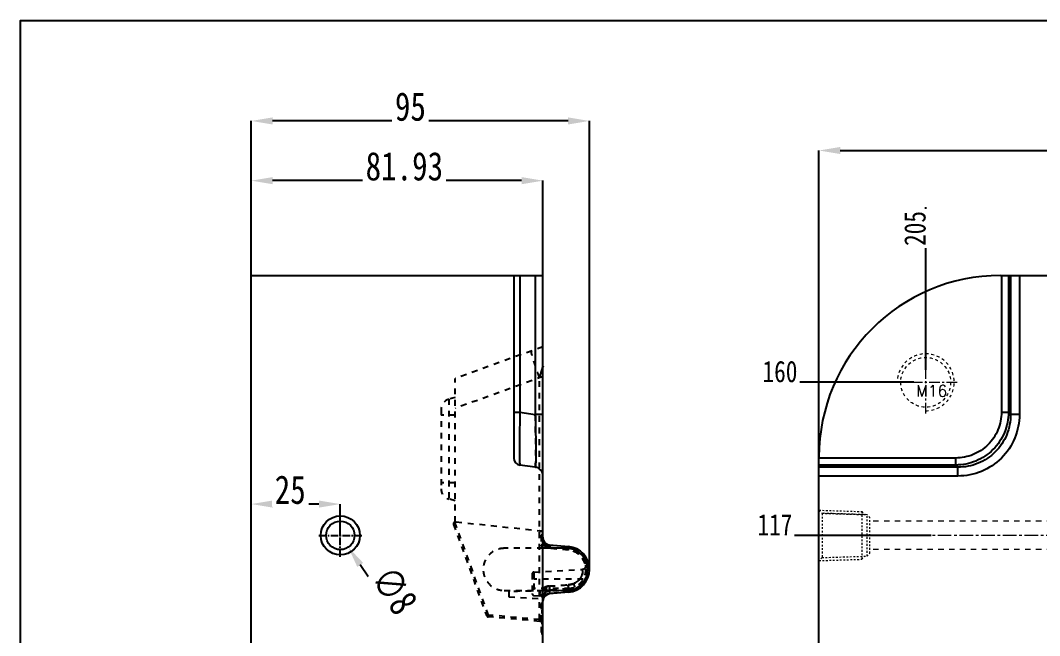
# Model space of a CAD drawing. Header units: millimetres. Extents: x 4797 to 6967, y -10922 to -3169.
# Drawn here: x 5246.5 to 5532.9, y -6364.7 to -6191.9 of the extents above; entities that cross this region are included whole.
import ezdxf

# ---------------------------------------------------------------- set-up
doc = ezdxf.new("R2010")
doc.units = ezdxf.units.MM
doc.header["$LTSCALE"] = 16.335
doc.header["$PDMODE"] = 3
doc.header["$PDSIZE"] = 0.3125
doc.linetypes.add('CENTER', pattern=[0.6, 0.375, -0.075, 0.075, -0.075])
doc.linetypes.add('HIDDEN', pattern=[0.2, 0.1, -0.1])
doc.layers.get('0').update_dxf_attribs({"linetype": 'CONTINUOUS'})
doc.layers.get('Defpoints').update_dxf_attribs({"linetype": 'CONTINUOUS'})
doc.layers.add('cool', color=153, linetype='HIDDEN', lineweight=9)
doc.layers.add('screw', color=33, linetype='CONTINUOUS', lineweight=13)
doc.layers.add('DEFAULT_2', color=8, linetype='HIDDEN')
doc.styles.get("Standard").update_dxf_attribs({"font": 'txt', "width": 0.8})
doc.styles.add('TXT', font='txt.shx', dxfattribs={"bigfont": 'gbcbig.shx'})
doc.dimstyles.new('ISO-25', dxfattribs={"dimtxt": 8, "dimasz": 6, "dimexe": 0, "dimexo": 0, "dimgap": 0, "dimtad": 1, "dimdsep": 46, "dimtxsty": 'Standard', "dimcen": 0, "dimclrd": 4, "dimclre": 4, "dimclrt": 6, "dimazin": 0, "dimtfac": 1, "dimtofl": 0, "dimtmove": 0, "dimatfit": 3, "dimfxl": 0, "dimarcsym": 0})

# ---------------------------------------------------------------- blocks, each defined once
blk = doc.blocks.new('*D62')
at = {"color": 4, "lineweight": -2, "transparency": 16777216}
blk.add_line((5351.31, -6358.69), (5341.99, -6344.88), dxfattribs=at)
at = {"layer": 'Defpoints', "color": 0, "transparency": 16777216}
for p in [(5334.15, -6333.27), (5338.63, -6339.9)]:
    blk.add_point(p, dxfattribs=at)
at = {"color": 6, "transparency": 16777216, "insert": (5351.64, -6352.03), "char_height": 8, "attachment_point": 5, "rotation": 304.0139, "bg_fill": 3, "box_fill_scale": 1.1, "bg_fill_color": 256, "bg_fill_true_color": 13158600, "bg_fill_transparency": 0}
blk.add_mtext('∅8', dxfattribs=at)
at = {"color": 4, "transparency": 16777216}
blk.add_solid([(5342.82, -6344.32), (5341.16, -6345.44), (5338.63, -6339.9)], dxfattribs=at)
blk = doc.blocks.new('*D63')
at = {"color": 4, "lineweight": -2, "transparency": 16777216}
for p, q in [((5311.39, -6263.59), (5311.39, -6220.18)), ((5400.39, -6220.18), (5317.39, -6220.18)), ((5406.39, -6346.14), (5406.39, -6220.18))]:
    blk.add_line(p, q, dxfattribs=at)
at = {"color": 4, "transparency": 16777216}
for points in [[(5317.39, -6219.18), (5317.39, -6221.18), (5311.39, -6220.18)], [(5400.39, -6219.18), (5400.39, -6221.18), (5406.39, -6220.18)]]:
    blk.add_solid(points, dxfattribs=at)
at = {"layer": 'Defpoints', "color": 0, "transparency": 16777216}
for p in [(5311.39, -6220.18), (5311.39, -6263.59), (5406.39, -6346.14)]:
    blk.add_point(p, dxfattribs=at)
at = {"color": 6, "transparency": 16777216, "insert": (5356.09, -6216.18), "char_height": 8, "attachment_point": 5, "bg_fill": 3, "box_fill_scale": 1.1, "bg_fill_color": 256, "bg_fill_true_color": 13158600, "bg_fill_transparency": 0}
blk.add_mtext('95', dxfattribs=at)
blk = doc.blocks.new('*D64')
at = {"color": 4, "lineweight": -2, "transparency": 16777216}
for p, q in [((5311.39, -6248.89), (5311.39, -6236.95)), ((5387.33, -6236.95), (5317.39, -6236.95)), ((5393.33, -6263.59), (5393.33, -6236.95))]:
    blk.add_line(p, q, dxfattribs=at)
at = {"color": 4, "transparency": 16777216}
for points in [[(5317.39, -6235.95), (5317.39, -6237.95), (5311.39, -6236.95)], [(5387.33, -6235.95), (5387.33, -6237.95), (5393.33, -6236.95)]]:
    blk.add_solid(points, dxfattribs=at)
at = {"layer": 'Defpoints', "color": 0, "transparency": 16777216}
for p in [(5311.39, -6236.95), (5311.39, -6248.89), (5393.33, -6263.59)]:
    blk.add_point(p, dxfattribs=at)
at = {"color": 6, "transparency": 16777216, "insert": (5354.39, -6232.95), "char_height": 8, "attachment_point": 5, "bg_fill": 3, "box_fill_scale": 1.1, "bg_fill_color": 256, "bg_fill_true_color": 13158600, "bg_fill_transparency": 0}
blk.add_mtext('81.93', dxfattribs=at)
blk = doc.blocks.new('*D66')
at = {"color": 4, "lineweight": -2, "transparency": 16777216}
for p, q in [((5311.39, -6335.88), (5311.39, -6327.79)), ((5330.39, -6327.79), (5317.39, -6327.79)), ((5336.39, -6336.59), (5336.39, -6327.79))]:
    blk.add_line(p, q, dxfattribs=at)
at = {"color": 4, "transparency": 16777216}
for points in [[(5317.39, -6326.79), (5317.39, -6328.79), (5311.39, -6327.79)], [(5330.39, -6326.79), (5330.39, -6328.79), (5336.39, -6327.79)]]:
    blk.add_solid(points, dxfattribs=at)
at = {"layer": 'Defpoints', "color": 0, "transparency": 16777216}
for p in [(5311.39, -6327.79), (5311.39, -6335.88), (5336.39, -6336.59)]:
    blk.add_point(p, dxfattribs=at)
at = {"color": 6, "transparency": 16777216, "insert": (5322.32, -6323.79), "char_height": 8, "attachment_point": 5, "bg_fill": 3, "box_fill_scale": 1.1, "bg_fill_color": 256, "bg_fill_true_color": 13158600, "bg_fill_transparency": 0}
blk.add_mtext('25', dxfattribs=at)
blk = doc.blocks.new('*D73')
at = {"color": 4, "lineweight": -2, "transparency": 16777216}
for p, q in [((5470.87, -6331.09), (5470.87, -6228.48)), ((5476.87, -6228.48), (5934.87, -6228.48)), ((5940.87, -6326.37), (5940.87, -6228.48))]:
    blk.add_line(p, q, dxfattribs=at)
at = {"color": 4, "transparency": 16777216}
for points in [[(5476.87, -6227.48), (5476.87, -6229.48), (5470.87, -6228.48)], [(5934.87, -6227.48), (5934.87, -6229.48), (5940.87, -6228.48)]]:
    blk.add_solid(points, dxfattribs=at)
at = {"layer": 'Defpoints', "color": 0, "transparency": 16777216}
for p in [(5940.87, -6228.48), (5940.87, -6326.37), (5470.87, -6331.09)]:
    blk.add_point(p, dxfattribs=at)
at = {"color": 6, "transparency": 16777216, "insert": (5709.68, -6224.48), "char_height": 8, "attachment_point": 5, "bg_fill": 3, "box_fill_scale": 1.1, "bg_fill_color": 256, "bg_fill_true_color": 13158600, "bg_fill_transparency": 0}
blk.add_mtext('470', dxfattribs=at)
blk = doc.blocks.new('cool_jt_f12')
at = {"layer": 'cool', "ltscale": 0.3}
for p, q in [((0, 7.0785), (0.856, 6.2225)), ((0, 7.0785), (12, 6.7035)), ((0.856, 6.2225), (0.856, -6.2225)), ((13.5, 5.827375), (0.856, 6.2225)), ((0.856, 6.2225), (13.5, 5.827375)), ((12, 6.7035), (12.856, 5.8475)), ((12, 6.7035), (12, -6.7035)), ((14.327375, 5), (13.5, 5.827375)), ((13.5, -5.827375), (13.5, 5.827375)), ((14.327375, -5), (14.327375, 5)), ((13.5, -5.827375), (14.327375, -5)), ((0.856, -6.2225), (0, -7.0785)), ((0, -7.0785), (12, -6.7035)), ((0.856, -6.2225), (13.5, -5.827375)), ((12, -6.7035), (12.856, -5.8475))]:
    blk.add_line(p, q, dxfattribs=at)
blk = doc.blocks.new('147')
at = {"layer": 'cool', "ltscale": 0.932966}
for p, q in [((229.57, -3849.57), (-211.77, -3849.57)), ((229.57, -3857.57), (-211.77, -3857.57))]:
    blk.add_line(p, q, dxfattribs=at)
at = {"layer": 'cool', "color": 1, "linetype": 'CENTER', "ltscale": 0.621977}
blk.add_line((243.9, -3853.57), (-226.1, -3853.57), dxfattribs=at)
at = {"layer": 'cool', "ltscale": 0.932966}
blk.add_blockref('cool_jt_f12', (-226.1, -3853.57), dxfattribs=at)
blk = doc.blocks.new('screw_m16_g')
at = {"layer": 'screw', "color": 1, "linetype": 'CENTER', "ltscale": 0.497582}
for p, q in [((0, -8.8), (0, 8.8)), ((-8.8, 0), (8.8, 0))]:
    blk.add_line(p, q, dxfattribs=at)
at = {"layer": 'screw', "color": 33, "linetype": 'HIDDEN', "ltscale": 0.497582}
blk.add_circle((0, 0), 7, dxfattribs=at)
at = {"layer": 'screw', "color": 92, "linetype": 'HIDDEN', "ltscale": 0.497582}
blk.add_arc((0, 0), 8, 270, 180, dxfattribs=at)
at = {"layer": 'screw', "color": 6, "style": 'TXT'}
blk.add_text('M16', height=3.2, dxfattribs=at).set_placement((-2.72, -4))
blk = doc.blocks.new('*D56')
at = {"color": 4, "lineweight": -2, "transparency": 16777216}
blk.add_line((5502.41, -6336.59), (5453.69, -6336.59), dxfattribs=at)
at = {"layer": 'Defpoints', "color": 0, "transparency": 16777216}
for p in [(5502.41, -6336.59), (5705.87, -6453.59)]:
    blk.add_point(p, dxfattribs=at)
at = {"color": 6, "transparency": 16777216, "insert": (5458.49, -6333.59), "char_height": 6, "attachment_point": 5, "bg_fill": 3, "box_fill_scale": 1.1, "bg_fill_color": 256, "bg_fill_true_color": 13158600, "bg_fill_transparency": 0}
blk.add_mtext('117', dxfattribs=at)
at = {"layer": 'Defpoints', "color": 0, "transparency": 16777216}
blk.add_point((5463.29, -6336.59), dxfattribs=at)
blk = doc.blocks.new('*D59')
at = {"color": 4, "lineweight": -2, "transparency": 16777216}
blk.add_line((5500.87, -6290.13), (5500.87, -6244.38), dxfattribs=at)
at = {"layer": 'Defpoints', "color": 0, "transparency": 16777216}
for p in [(5500.87, -6290.13), (5705.87, -6453.59)]:
    blk.add_point(p, dxfattribs=at)
at = {"color": 6, "transparency": 16777216, "insert": (5497.87, -6250.38), "char_height": 6, "attachment_point": 5, "rotation": 90, "bg_fill": 3, "box_fill_scale": 1.1, "bg_fill_color": 256, "bg_fill_true_color": 13158600, "bg_fill_transparency": 0}
blk.add_mtext('205', dxfattribs=at)
at = {"layer": 'Defpoints', "color": 0, "transparency": 16777216}
blk.add_point((5500.87, -6256.38), dxfattribs=at)
blk = doc.blocks.new('*D60')
at = {"color": 4, "lineweight": -2, "transparency": 16777216}
blk.add_line((5497.55, -6293.59), (5454.72, -6293.59), dxfattribs=at)
at = {"layer": 'Defpoints', "color": 0, "transparency": 16777216}
for p in [(5497.55, -6293.59), (5705.87, -6453.59)]:
    blk.add_point(p, dxfattribs=at)
at = {"color": 6, "transparency": 16777216, "insert": (5459.92, -6290.59), "char_height": 6, "attachment_point": 5, "bg_fill": 3, "box_fill_scale": 1.1, "bg_fill_color": 256, "bg_fill_true_color": 13158600, "bg_fill_transparency": 0}
blk.add_mtext('160', dxfattribs=at)
at = {"layer": 'Defpoints', "color": 0, "transparency": 16777216}
blk.add_point((5465.12, -6293.59), dxfattribs=at)

msp = doc.modelspace()

# ---------------------------------------------------------------- linework, layer by layer
at = {"color": 7, "linetype": 'Continuous'}
for p, q in [((5311.392, -6643.588), (5311.392, -6263.588)), ((5311.392, -6263.588), (5393.327, -6263.588)), ((5385.127, -6263.588), (5385.127, -6314.852)), ((5386.849, -6263.588), (5386.849, -6301.978)), ((5391.175, -6263.588), (5391.175, -6302.586)), ((5393.327, -6544.42), (5393.327, -6263.588)), ((5521.871, -6263.588), (5889.871, -6263.588)), ((5522.135, -6263.588), (5522.135, -6301.978)), ((5524.115, -6263.588), (5524.115, -6301.978)), ((5524.723, -6263.588), (5524.723, -6302.586)), ((5527.199, -6263.588), (5527.199, -6302.586)), ((5385.127, -6301.978), (5386.849, -6301.978)), ((5386.849, -6301.978), (5391.175, -6302.586)), ((5393.327, -6302.586), (5391.175, -6302.586)), ((5522.135, -6301.978), (5524.115, -6301.978)), ((5524.115, -6301.978), (5524.723, -6302.586)), ((5527.199, -6302.586), (5524.723, -6302.586)), ((5391.175, -6317.44), (5386.849, -6316.832)), ((5470.871, -6592.588), (5470.871, -6314.588)), ((5509.261, -6314.852), (5470.871, -6314.852)), ((5509.261, -6316.832), (5470.871, -6316.832)), ((5509.261, -6314.852), (5509.261, -6316.832)), ((5509.261, -6316.832), (5509.869, -6317.44)), ((5509.869, -6317.44), (5470.871, -6317.44)), ((5509.869, -6319.916), (5509.869, -6317.44)), ((5509.869, -6319.916), (5470.871, -6319.916)), ((5395.162, -6339.264), (5400.521, -6339.733)), ((5400.521, -6339.733), (5400.477, -6340.234)), ((5399.96, -6340.211), (5393.327, -6340.211)), ((5396.142, -6352.104), (5393.327, -6352.097)), ((5400.521, -6352.548), (5395.162, -6353.017)), ((5396.385, -6352.133), (5396.142, -6352.104)), ((5400.064, -6352.069), (5396.385, -6352.133)), ((5402.453, -6352.07), (5400.012, -6352.07))]:
    msp.add_line(p, q, dxfattribs=at)
for radius in [5.5, 4]:
    msp.add_circle((5336.392, -6336.588), radius, dxfattribs=at)
for centre, radius, start, end in [((5521.871, -6314.588), 51, 90, 180), ((5387.127, -6314.852), 2, 179.99989, 261.99989), ((5390.827, -6319.916), 2.5, 359.99989, 81.99989), ((5395.337, -6337.262), 2.01, 201.00561, 264.99989), ((5395.361, -6337.064), 2.803, 252.63702, 263.96124), ((5395.332, -6337.345), 2.521, 263.93876, 268.65055), ((5399.96, -6346.141), 6.432, 274.99989, 84.99989), ((5399.96, -6346.141), 5.929, 270.99989, 89.99989), ((5413.325, -7328.72), 976.768, 91.008001, 91.173134), ((5395.337, -6355.019), 2.01, 94.99989, 161.59977)]:
    msp.add_arc(centre, radius, start, end, dxfattribs=at)
for points, knots in [([(5386.849, -6301.978), (5386.832, -6302.944), (5386.801, -6304.839), (5386.766, -6307.591), (5386.744, -6310.128), (5386.736, -6312.061), (5386.739, -6313.427), (5386.744, -6314.291), (5386.752, -6315.037), (5386.764, -6315.657), (5386.78, -6316.144), (5386.795, -6316.468), (5386.811, -6316.656), (5386.821, -6316.749), (5386.832, -6316.798), (5386.841, -6316.831), (5386.849, -6316.832)], [0, 0, 0, 0, 0.1949893, 0.3826181, 0.5555056, 0.7070263, 0.772861, 0.8312138, 0.8815287, 0.9233549, 0.9563151, 0.9801401, 0.9885644, 0.9946558, 0.9984281, 1, 1, 1, 1]), ([(5391.175, -6302.586), (5391.197, -6303.554), (5391.236, -6305.455), (5391.28, -6308.215), (5391.307, -6310.76), (5391.316, -6312.699), (5391.313, -6314.068), (5391.307, -6314.932), (5391.296, -6315.676), (5391.281, -6316.292), (5391.263, -6316.775), (5391.242, -6317.094), (5391.224, -6317.276), (5391.208, -6317.365), (5391.199, -6317.412), (5391.183, -6317.441), (5391.175, -6317.44)], [0, 0, 0, 0, 0.1953795, 0.3835262, 0.557015, 0.7089364, 0.7748569, 0.8331829, 0.8833751, 0.9249422, 0.9575487, 0.9809262, 0.9891067, 0.9949557, 0.9985091, 1, 1, 1, 1]), ([(5524.115, -6301.978), (5524.11, -6303.911), (5523.34, -6307.816), (5520.038, -6312.758), (5515.096, -6316.058), (5511.193, -6316.827), (5509.261, -6316.832)], [0, 0, 0, 0, 0.2500905, 0.5001319, 0.7500493, 1, 1, 1, 1]), ([(5522.135, -6301.978), (5522.135, -6303.655), (5521.476, -6307.045), (5518.617, -6311.336), (5514.325, -6314.194), (5510.937, -6314.852), (5509.261, -6314.852)], [0, 0, 0, 0, 0.2501069, 0.5001326, 0.7500335, 1, 1, 1, 1]), ([(5527.199, -6302.586), (5527.199, -6304.842), (5526.313, -6309.404), (5522.465, -6315.182), (5516.688, -6319.03), (5512.126, -6319.916), (5509.869, -6319.916)], [0, 0, 0, 0, 0.2500269, 0.5000014, 0.7499759, 1, 1, 1, 1]), ([(5524.723, -6302.586), (5524.73, -6304.522), (5523.983, -6308.439), (5520.689, -6313.404), (5515.724, -6316.7), (5511.806, -6317.446), (5509.869, -6317.44)], [0, 0, 0, 0, 0.2499859, 0.4999336, 0.749906, 1, 1, 1, 1]), ([(5393.327, -6338.444), (5393.327, -6338.531), (5393.387, -6338.918), (5393.65, -6339.256), (5393.893, -6339.433)], [0, 0, 0, 0, 0.2220311, 1, 1, 1, 1]), ([(5393.893, -6339.433), (5393.939, -6339.467), (5394.136, -6339.595), (5394.355, -6339.687), (5394.525, -6339.74)], [0, 0, 0, 0, 0.2406849, 1, 1, 1, 1]), ([(5395.162, -6339.264), (5395.167, -6339.265), (5395.174, -6339.283), (5395.19, -6339.331), (5395.212, -6339.449), (5395.242, -6339.633), (5395.262, -6339.781), (5395.273, -6339.865)], [0, 0, 0, 0, 0.0231191, 0.076291, 0.2733989, 0.5845291, 1, 1, 1, 1]), ([(5400.135, -6339.699), (5400.128, -6339.699), (5400.109, -6339.722), (5400.08, -6339.795), (5400.06, -6339.872), (5400.047, -6339.931)], [0, 0, 0, 0, 0.0927246, 0.2876056, 1, 1, 1, 1]), ([(5400.047, -6339.931), (5400.042, -6339.951), (5400.022, -6340.044), (5400.005, -6340.138), (5399.992, -6340.211)], [0, 0, 0, 0, 0.2175641, 1, 1, 1, 1])]:
    msp.add_open_spline(points, degree=3, knots=knots, dxfattribs=at)
msp.add_open_spline([(5395.273, -6339.865), (5395.284, -6339.936), (5395.281, -6340.009), (5395.273, -6340.08)], degree=3, dxfattribs=at)
at = {"layer": 'DEFAULT_2', "color": 8, "linetype": 'HIDDEN'}
for p, q in [((5521.871, -6263.588), (5521.871, -6263.588)), ((5393.327, -6283.588), (5368.707, -6292.549)), ((5393.327, -6291.949), (5368.707, -6300.91)), ((5368.707, -6332.853), (5368.707, -6292.549)), ((5392.375, -6360.219), (5392.375, -6292.296)), ((5368.707, -6297.846), (5366.93, -6298.322)), ((5366.93, -6298.322), (5366.93, -6326.37)), ((5364.707, -6301.22), (5364.707, -6323.472)), ((5368.707, -6302.846), (5364.707, -6302.846)), ((5470.871, -6314.588), (5470.871, -6314.588)), ((5368.707, -6321.846), (5364.707, -6321.846)), ((5368.707, -6326.846), (5366.93, -6326.37)), ((5368.182, -6333.524), (5377.501, -6359.129)), ((5368.459, -6332.889), (5377.947, -6358.957)), ((5393.327, -6335.44), (5368.707, -6332.853)), ((5392.825, -6336.702), (5392.825, -6339.337)), ((5392.992, -6336.68), (5392.992, -6339.337)), ((5393.159, -6336.41), (5393.159, -6336.625)), ((5393.159, -6336.479), (5393.159, -6336.41)), ((5393.159, -6336.625), (5393.159, -6336.479)), ((5393.226, -6336.388), (5393.172, -6336.381)), ((5393.327, -6336.365), (5393.259, -6336.374)), ((5393.327, -6339.337), (5392.825, -6339.337)), ((5393.299, -6338.755), (5393.327, -6338.556)), ((5395.162, -6339.264), (5395.166, -6339.362)), ((5395.166, -6339.362), (5395.166, -6340.175)), ((5400.512, -6339.83), (5395.166, -6339.362)), ((5393.327, -6340.211), (5382.473, -6340.211)), ((5395.162, -6340.273), (5395.166, -6340.175)), ((5400.433, -6340.734), (5395.162, -6340.273)), ((5395.164, -6340.213), (5395.163, -6340.262)), ((5395.166, -6340.175), (5395.164, -6340.213)), ((5400.442, -6340.637), (5395.166, -6340.175)), ((5400.477, -6340.234), (5400.434, -6340.723)), ((5390.312, -6347.372), (5390.312, -6352.949)), ((5390.815, -6348.854), (5390.312, -6348.352)), ((5390.789, -6346.869), (5404.324, -6346.16)), ((5390.789, -6346.869), (5390.789, -6353.452)), ((5404.66, -6348.854), (5390.815, -6348.854)), ((5382.473, -6352.07), (5393.327, -6352.097)), ((5383.78, -6352.353), (5383.78, -6353.879)), ((5383.78, -6353.879), (5393.327, -6354.379)), ((5390.815, -6351.467), (5390.312, -6351.97)), ((5390.789, -6353.452), (5392.375, -6353.535)), ((5401, -6351.467), (5390.815, -6351.467)), ((5400.433, -6351.547), (5395.162, -6352.008)), ((5395.166, -6352.106), (5395.162, -6352.008)), ((5395.162, -6353.017), (5395.166, -6352.919)), ((5400.442, -6351.644), (5395.166, -6352.106)), ((5395.166, -6352.106), (5395.166, -6352.919)), ((5400.512, -6352.451), (5395.166, -6352.919)), ((5396.142, -6352.104), (5399.992, -6352.07)), ((5400.038, -6352.07), (5400.064, -6352.069)), ((5400.433, -6351.547), (5400.52, -6352.537)), ((5392.825, -6355.688), (5392.825, -6364.733)), ((5393.327, -6355.688), (5392.825, -6355.688)), ((5393.327, -6356.191), (5392.825, -6356.191)), ((5392.41, -6360.724), (5377.93, -6359.457)), ((5392.375, -6360.219), (5377.947, -6358.957)), ((5392.825, -6357.698), (5393.327, -6357.698)), ((5392.825, -6358.201), (5393.327, -6358.201)), ((5392.825, -6359.206), (5393.327, -6359.206)), ((5392.825, -6359.708), (5393.327, -6359.708)), ((5392.375, -6360.219), (5393.327, -6360.219)), ((5392.825, -6360.713), (5393.327, -6360.713)), ((5392.825, -6361.216), (5393.327, -6361.216)), ((5392.825, -6362.723), (5393.327, -6362.723)), ((5393.327, -6364.231), (5392.825, -6364.231))]:
    msp.add_line(p, q, dxfattribs=at)
for points in [[(5393.173, -6336.381), (5393.021, -6336.413), (5392.874, -6336.535), (5392.825, -6336.703)], [(5393.172, -6336.381), (5393.031, -6336.409), (5392.878, -6336.53), (5392.825, -6336.703)], [(5392.868, -6336.758), (5392.829, -6336.867), (5392.825, -6336.916)], [(5392.862, -6336.768), (5392.828, -6336.875), (5392.825, -6336.916)], [(5393.327, -6338.446), (5393.323, -6338.533), (5393.299, -6338.755)], [(5405.254, -6344.943), (5405.249, -6345.391), (5405.05, -6345.792), (5404.697, -6346.067), (5404.324, -6346.16)]]:
    msp.add_lwpolyline(points, dxfattribs=at)
for centre, radius, start, end in [((4994.319, -6169.351), 416.61, 342.83607, 343.011), ((5367.707, -6301.22), 3, 104.99989, 179.99989), ((5367.707, -6323.472), 3, 179.99989, 254.99989), ((5368.654, -6333.352), 0.502, 83.99989, 199.99989), ((5393.074, -6333.94), 2.452, 273.55272, 275.92605), ((5392.476, -6339.006), 2.457, 70.91908, 72.21088), ((5392.533, -6338.834), 2.275, 69.57787, 72.26937), ((5392.593, -6338.668), 2.099, 69.53083, 70.93639), ((5393.325, -6339.337), 0.5, 179.99989, 269.99989), ((5414.737, -6341.126), 21.577, 176.48696, 177.56868), ((5410.016, -6340.818), 16.845, 174.14839, 176.5488), ((5405.269, -6340.339), 12.075, 172.46161, 174.1128), ((5395.337, -6337.262), 2.01, 179.99986, 201.00561), ((5395.26, -6338.211), 1.933, 180.04071, 202.19336), ((5395.337, -6338.271), 2.01, 179.99996, 264.99992), ((5399.96, -6346.141), 6.334, 274.99989, 84.99988), ((5399.96, -6346.141), 5.427, 274.99989, 84.99989), ((5399.96, -6346.141), 5.525, 274.99989, 84.99988), ((5390.815, -6347.371), 0.502, 92.99989, 179.99989), ((5395.381, -6354.667), 3.856, 93.77153, 95.7863), ((5250.554, -4157.971), 2197.608, 273.772006, 273.909745), ((5400.023, -6344.969), 5.509, 273.9087, 279.23872), ((5384.146, -6351.953), 16.32, 3.8016, 5.23032), ((5400.048, -6345.12), 5.356, 279.23216, 284.54123), ((5400.112, -6345.364), 5.104, 284.53543, 289.97305), ((5400.216, -6345.649), 4.8, 289.96315, 298.71404), ((5400.939, -6346.657), 3.555, 316.08126, 321.77603), ((5400.9, -6346.625), 3.605, 321.76578, 324.30801), ((5390.815, -6352.95), 0.502, 179.99989, 266.99989), ((5394.166, -6353.128), 1.791, 171.99682, 180.00174), ((5392.322, -6354.539), 1.005, 359.99989, 86.99989), ((5394.204, -6353.133), 1.83, 163.28631, 171.99547), ((5395.337, -6354.01), 2.01, 94.99985, 179.99982), ((5395.42, -6354.941), 2.098, 157.86759, 164.79672), ((5395.337, -6354.135), 2.036, 94.82686, 101.79325), ((5387.277, -6351.888), 7.911, 1.91158, 2.9894), ((5399.96, -6346.141), 5.929, 270.30682, 270.99989), ((5395.337, -6355.019), 2.01, 161.59977, 179.99989), ((5377.973, -6358.957), 0.502, 199.99989, 264.99989), ((5387.218, -6359.767), 9.306, 175.00687, 175.80502), ((5387.928, -6360.978), 4.511, 7.90381, 9.68919), ((5388.508, -6360.899), 3.926, 6.44969, 7.92106), ((5392.322, -6361.725), 1.005, 359.99989, 84.99989)]:
    msp.add_arc(centre, radius, start, end, dxfattribs=at)
for points, knots in [([(5392.375, -6292.296), (5392.2, -6291.814), (5391.861, -6290.866), (5391.383, -6289.488), (5390.958, -6288.215), (5390.6, -6287.096), (5390.324, -6286.173), (5390.154, -6285.539), (5390.069, -6285.159), (5390.039, -6284.965), (5390.028, -6284.855), (5390.041, -6284.784), (5390.058, -6284.778)], [0, 0, 0, 0, 0.1950138, 0.3824016, 0.5545505, 0.7052443, 0.8289477, 0.920982, 0.9540769, 0.97815, 0.9932039, 1, 1, 1, 1]), ([(5392.375, -6292.296), (5392.2, -6291.814), (5391.861, -6290.866), (5391.383, -6289.488), (5390.958, -6288.215), (5390.6, -6287.096), (5390.324, -6286.173), (5390.154, -6285.539), (5390.069, -6285.159), (5390.039, -6284.965), (5390.028, -6284.855), (5390.041, -6284.784), (5390.058, -6284.778)], [0, 0, 0, 0, 0.1950137, 0.3824013, 0.5545501, 0.7052437, 0.828947, 0.9209812, 0.9540761, 0.9781493, 0.9932034, 1, 1, 1, 1]), ([(5393.327, -6289.19), (5393.464, -6288.716), (5392.698, -6291.262), (5392.546, -6291.731), (5392.375, -6292.296)], [0, 0, 0, 0, 0.4549023, 1, 1, 1, 1]), ([(5392.91, -6290.549), (5392.951, -6290.416), (5393.033, -6290.154), (5393.147, -6289.77), (5393.244, -6289.474), (5393.296, -6289.282), (5393.323, -6289.212), (5393.327, -6289.19)], [0, 0, 0, 0, 0.2939096, 0.5800067, 0.8435327, 0.9510474, 1, 1, 1, 1]), ([(5391.175, -6317.44), (5391.183, -6317.441), (5391.199, -6317.413), (5391.208, -6317.365), (5391.224, -6317.276), (5391.242, -6317.094), (5391.262, -6316.775), (5391.281, -6316.293), (5391.296, -6315.677), (5391.307, -6314.934), (5391.313, -6314.07), (5391.316, -6312.701), (5391.307, -6310.762), (5391.28, -6308.217), (5391.236, -6305.456), (5391.197, -6303.555), (5391.175, -6302.586)], [0, 0, 0, 0, 0.0014895, 0.0050385, 0.0108819, 0.0190565, 0.0424174, 0.0749915, 0.1165407, 0.1667037, 0.2250104, 0.290914, 0.4428196, 0.6163152, 0.8045611, 1, 1, 1, 1]), ([(5392.375, -6335.34), (5392.497, -6335.354), (5392.674, -6335.372), (5392.9, -6335.395), (5393.041, -6335.41), (5393.159, -6335.422), (5393.235, -6335.432), (5393.285, -6335.434), (5393.304, -6335.441), (5393.327, -6335.434), (5393.327, -6335.44)], [0, 0, 0, 0, 0.3850452, 0.5582885, 0.7092107, 0.8328018, 0.9243274, 0.9570421, 0.9807232, 1, 1, 1, 1]), ([(5392.856, -6335.391), (5392.818, -6335.387), (5392.658, -6335.371), (5392.498, -6335.354), (5392.375, -6335.34)], [0, 0, 0, 0, 0.2340288, 1, 1, 1, 1]), ([(5393.159, -6336.41), (5393.078, -6336.401), (5392.901, -6336.453), (5392.825, -6336.622), (5392.825, -6336.702)], [0, 0, 0, 0, 0.5036898, 1, 1, 1, 1]), ([(5393.159, -6336.625), (5393.078, -6336.616), (5392.901, -6336.667), (5392.825, -6336.836), (5392.825, -6336.916)], [0, 0, 0, 0, 0.5044952, 1, 1, 1, 1]), ([(5392.825, -6336.702), (5392.825, -6336.698), (5392.845, -6336.691), (5392.894, -6336.683), (5392.951, -6336.681), (5392.992, -6336.68)], [0, 0, 0, 0, 0.0796435, 0.2743974, 1, 1, 1, 1]), ([(5392.825, -6336.916), (5392.825, -6336.921), (5392.844, -6336.93), (5392.895, -6336.944), (5392.951, -6336.952), (5392.992, -6336.958)], [0, 0, 0, 0, 0.0853021, 0.2819085, 1, 1, 1, 1]), ([(5392.992, -6336.958), (5392.976, -6336.956), (5392.927, -6336.949), (5392.878, -6336.941), (5392.846, -6336.93)], [0, 0, 0, 0, 0.3254089, 1, 1, 1, 1]), ([(5393.173, -6336.381), (5393.119, -6336.385), (5393.008, -6336.48), (5392.99, -6336.609), (5392.992, -6336.68)], [0, 0, 0, 0, 0.4317664, 1, 1, 1, 1]), ([(5392.992, -6336.68), (5393.077, -6336.673), (5393.19, -6336.667), (5393.327, -6336.587), (5393.327, -6336.547)], [0, 0, 0, 0, 0.6770355, 1, 1, 1, 1]), ([(5393.152, -6336.657), (5393.141, -6336.66), (5393.088, -6336.67), (5393.034, -6336.677), (5392.992, -6336.68)], [0, 0, 0, 0, 0.2253523, 1, 1, 1, 1]), ([(5393.226, -6336.667), (5393.199, -6336.67), (5393.077, -6336.723), (5393.01, -6336.857), (5392.992, -6336.958)], [0, 0, 0, 0, 0.2103704, 1, 1, 1, 1]), ([(5392.992, -6336.958), (5393.08, -6336.994), (5393.213, -6337.054), (5393.327, -6337.184), (5393.327, -6337.24)], [0, 0, 0, 0, 0.629891, 1, 1, 1, 1]), ([(5393.172, -6336.381), (5393.156, -6336.382), (5393.088, -6336.399), (5393.042, -6336.462), (5393.021, -6336.511)], [0, 0, 0, 0, 0.2261495, 1, 1, 1, 1]), ([(5393.159, -6336.41), (5393.159, -6336.407), (5393.176, -6336.386), (5393.205, -6336.389), (5393.226, -6336.388)], [0, 0, 0, 0, 0.1230814, 1, 1, 1, 1]), ([(5393.226, -6336.667), (5393.217, -6336.664), (5393.194, -6336.655), (5393.159, -6336.642), (5393.159, -6336.625)], [0, 0, 0, 0, 0.3776994, 1, 1, 1, 1]), ([(5393.327, -6335.44), (5393.327, -6335.438), (5393.311, -6335.442), (5393.293, -6335.435), (5393.252, -6335.434), (5393.223, -6335.429), (5393.205, -6335.428)], [0, 0, 0, 0, 0.0647627, 0.2558314, 0.5689866, 1, 1, 1, 1]), ([(5393.329, -6339.837), (5393.236, -6339.838), (5393.034, -6339.683), (5392.993, -6339.46), (5392.993, -6339.337)], [0, 0, 0, 0, 0.4301482, 1, 1, 1, 1]), ([(5393.038, -6339.586), (5393.045, -6339.604), (5393.075, -6339.672), (5393.119, -6339.734), (5393.16, -6339.77)], [0, 0, 0, 0, 0.2697648, 1, 1, 1, 1]), ([(5395.166, -6339.362), (5394.683, -6339.322), (5393.717, -6338.873), (5393.327, -6337.877), (5393.327, -6337.399)], [0, 0, 0, 0, 0.5033317, 1, 1, 1, 1]), ([(5393.327, -6337.399), (5393.327, -6337.457), (5393.34, -6337.697), (5393.4, -6337.934), (5393.466, -6338.104)], [0, 0, 0, 0, 0.2393736, 1, 1, 1, 1]), ([(5393.327, -6338.212), (5393.327, -6338.69), (5393.717, -6339.686), (5394.683, -6340.135), (5395.166, -6340.175)], [0, 0, 0, 0, 0.4965665, 1, 1, 1, 1]), ([(5393.893, -6339.433), (5394.089, -6339.577), (5394.543, -6339.777), (5395.028, -6339.86), (5395.273, -6339.865)], [0, 0, 0, 0, 0.4967127, 1, 1, 1, 1]), ([(5394.435, -6339.154), (5394.494, -6339.183), (5394.727, -6339.285), (5394.978, -6339.347), (5395.166, -6339.362)], [0, 0, 0, 0, 0.2594602, 1, 1, 1, 1]), ([(5395.273, -6339.865), (5395.262, -6339.781), (5395.242, -6339.633), (5395.212, -6339.449), (5395.19, -6339.331), (5395.174, -6339.283), (5395.167, -6339.265), (5395.162, -6339.264)], [0, 0, 0, 0, 0.4155036, 0.7266441, 0.9237398, 0.9768976, 1, 1, 1, 1]), ([(5400.136, -6339.699), (5400.121, -6339.698), (5400.094, -6339.761), (5400.065, -6339.848), (5400.027, -6340.016), (5400.004, -6340.139), (5399.992, -6340.211)], [0, 0, 0, 0, 0.0841051, 0.2841681, 0.5937308, 1, 1, 1, 1]), ([(5382.473, -6340.211), (5381.703, -6340.222), (5380.144, -6340.514), (5378.173, -6341.839), (5376.853, -6343.811), (5376.389, -6346.141), (5376.853, -6348.47), (5378.173, -6350.442), (5380.144, -6351.767), (5381.703, -6352.059), (5382.473, -6352.07)], [0, 0, 0, 0, 0.1249229, 0.2498908, 0.3749229, 0.5, 0.6250771, 0.7501092, 0.8750771, 1, 1, 1, 1]), ([(5395.253, -6340.211), (5395.259, -6340.181), (5395.277, -6340.067), (5395.286, -6339.949), (5395.273, -6339.865)], [0, 0, 0, 0, 0.2670962, 1, 1, 1, 1]), ([(5404.324, -6346.16), (5404.322, -6346.16), (5404.333, -6346.175), (5404.332, -6346.19), (5404.346, -6346.226), (5404.361, -6346.295), (5404.389, -6346.417), (5404.415, -6346.598), (5404.436, -6346.827), (5404.437, -6347.098), (5404.406, -6347.405), (5404.3, -6347.874), (5404.022, -6348.491), (5403.49, -6349.189), (5402.745, -6349.769), (5402.163, -6350.049), (5401.855, -6350.161)], [0, 0, 0, 0, 0.0013985, 0.005535, 0.0123252, 0.0216905, 0.0478615, 0.0835528, 0.1282055, 0.1807565, 0.2403725, 0.30675, 0.4584527, 0.6284114, 0.8102339, 1, 1, 1, 1]), ([(5403.828, -6348.729), (5404.039, -6348.434), (5404.347, -6347.85), (5404.455, -6347.09), (5404.418, -6346.62), (5404.387, -6346.382), (5404.343, -6346.244), (5404.335, -6346.174), (5404.324, -6346.16)], [0, 0, 0, 0, 0.4021245, 0.7168859, 0.836668, 0.925588, 0.9808866, 1, 1, 1, 1]), ([(5395.127, -6350.819), (5394.751, -6350.858), (5394.006, -6350.995), (5393.199, -6351.483), (5392.728, -6352.003), (5392.51, -6352.412), (5392.393, -6352.786), (5392.365, -6353.024), (5392.375, -6353.128)], [0, 0, 0, 0, 0.2885338, 0.5699321, 0.7017813, 0.8197924, 0.9204083, 1, 1, 1, 1]), ([(5395.127, -6350.819), (5395.141, -6350.96), (5395.159, -6351.172), (5395.176, -6351.448), (5395.185, -6351.636), (5395.187, -6351.786), (5395.185, -6351.905), (5395.176, -6351.963), (5395.171, -6352.007), (5395.162, -6352.008)], [0, 0, 0, 0, 0.3551257, 0.5346492, 0.6954041, 0.8246896, 0.9190452, 0.9774353, 1, 1, 1, 1]), ([(5400.398, -6350.465), (5400.41, -6350.593), (5400.425, -6350.786), (5400.441, -6351.036), (5400.449, -6351.205), (5400.451, -6351.341), (5400.452, -6351.451), (5400.444, -6351.504), (5400.441, -6351.546), (5400.433, -6351.547)], [0, 0, 0, 0, 0.3560503, 0.5332898, 0.6923159, 0.8217219, 0.9174126, 0.9772216, 1, 1, 1, 1]), ([(5401.855, -6350.161), (5401.905, -6350.27), (5401.978, -6350.433), (5402.069, -6350.645), (5402.127, -6350.786), (5402.171, -6350.899), (5402.206, -6350.991), (5402.215, -6351.036), (5402.228, -6351.072), (5402.221, -6351.075)], [0, 0, 0, 0, 0.3657242, 0.5429343, 0.7002616, 0.8273516, 0.9206923, 0.9785599, 1, 1, 1, 1]), ([(5401.855, -6350.161), (5401.879, -6350.214), (5401.973, -6350.422), (5402.065, -6350.632), (5402.128, -6350.789)], [0, 0, 0, 0, 0.2559556, 1, 1, 1, 1]), ([(5402.128, -6350.789), (5402.136, -6350.809), (5402.163, -6350.876), (5402.188, -6350.944), (5402.204, -6350.991)], [0, 0, 0, 0, 0.3025867, 1, 1, 1, 1]), ([(5402.204, -6350.991), (5402.206, -6350.998), (5402.213, -6351.02), (5402.219, -6351.042), (5402.222, -6351.058)], [0, 0, 0, 0, 0.3207475, 1, 1, 1, 1]), ([(5392.375, -6353.128), (5392.502, -6353.134), (5392.754, -6353.195), (5393.163, -6353.439), (5393.327, -6353.795), (5393.327, -6354.01)], [0, 0, 0, 0, 0.2703924, 0.5403949, 1, 1, 1, 1]), ([(5392.452, -6352.607), (5392.462, -6352.572), (5392.512, -6352.422), (5392.58, -6352.279), (5392.642, -6352.174)], [0, 0, 0, 0, 0.2335797, 1, 1, 1, 1]), ([(5393.327, -6354.245), (5393.327, -6353.888), (5393.265, -6353.163), (5393.21, -6352.439), (5393.186, -6352.07)], [0, 0, 0, 0, 0.4905772, 1, 1, 1, 1]), ([(5393.25, -6353.675), (5393.263, -6353.703), (5393.306, -6353.81), (5393.327, -6353.926), (5393.327, -6354.01)], [0, 0, 0, 0, 0.2653406, 1, 1, 1, 1]), ([(5395.166, -6352.106), (5394.683, -6352.146), (5393.717, -6352.595), (5393.327, -6353.591), (5393.327, -6354.069)], [0, 0, 0, 0, 0.5032299, 1, 1, 1, 1]), ([(5393.327, -6354.245), (5393.327, -6353.827), (5393.699, -6353.151), (5394.514, -6352.733), (5395.001, -6352.631), (5395.245, -6352.622)], [0, 0, 0, 0, 0.4602311, 0.7311994, 1, 1, 1, 1]), ([(5393.327, -6354.882), (5393.327, -6354.404), (5393.717, -6353.408), (5394.683, -6352.959), (5395.166, -6352.919)], [0, 0, 0, 0, 0.4966683, 1, 1, 1, 1]), ([(5393.839, -6352.755), (5394.05, -6352.524), (5394.415, -6352.279), (5394.817, -6352.163), (5394.921, -6352.141)], [0, 0, 0, 0, 0.7473586, 1, 1, 1, 1]), ([(5395.166, -6352.919), (5395.107, -6352.924), (5394.864, -6352.957), (5394.629, -6353.035), (5394.461, -6353.115)], [0, 0, 0, 0, 0.2398502, 1, 1, 1, 1]), ([(5395.245, -6352.622), (5395.259, -6352.538), (5395.226, -6352.345), (5395.165, -6352.168), (5395.129, -6352.07)], [0, 0, 0, 0, 0.4513793, 1, 1, 1, 1]), ([(5395.183, -6351.902), (5395.182, -6351.928), (5395.176, -6351.956), (5395.172, -6352.007), (5395.162, -6352.008)], [0, 0, 0, 0, 0.722933, 1, 1, 1, 1]), ([(5395.162, -6353.017), (5395.172, -6353.016), (5395.181, -6352.967), (5395.202, -6352.903), (5395.222, -6352.774), (5395.237, -6352.678), (5395.245, -6352.622)], [0, 0, 0, 0, 0.0762933, 0.2709251, 0.5807782, 1, 1, 1, 1]), ([(5395.184, -6351.625), (5395.184, -6351.653), (5395.187, -6351.745), (5395.187, -6351.838), (5395.183, -6351.902)], [0, 0, 0, 0, 0.304558, 1, 1, 1, 1]), ([(5400.135, -6352.582), (5400.121, -6352.583), (5400.094, -6352.522), (5400.065, -6352.435), (5400.027, -6352.268), (5400.004, -6352.143), (5399.992, -6352.07)], [0, 0, 0, 0, 0.0819459, 0.2786683, 0.5876034, 1, 1, 1, 1]), ([(5400.449, -6351.457), (5400.448, -6351.479), (5400.444, -6351.502), (5400.442, -6351.546), (5400.433, -6351.547)], [0, 0, 0, 0, 0.7260892, 1, 1, 1, 1]), ([(5393.395, -6354.391), (5393.384, -6354.432), (5393.346, -6354.593), (5393.327, -6354.759), (5393.327, -6354.882)], [0, 0, 0, 0, 0.2582508, 1, 1, 1, 1]), ([(5377.501, -6359.129), (5377.5, -6359.126), (5377.519, -6359.123), (5377.536, -6359.11), (5377.58, -6359.095), (5377.658, -6359.064), (5377.784, -6359.017), (5377.889, -6358.978), (5377.947, -6358.957)], [0, 0, 0, 0, 0.0192034, 0.0752784, 0.1664728, 0.2894519, 0.6132513, 1, 1, 1, 1]), ([(5377.623, -6359.078), (5377.614, -6359.082), (5377.582, -6359.094), (5377.551, -6359.106), (5377.529, -6359.115)], [0, 0, 0, 0, 0.3089002, 1, 1, 1, 1]), ([(5377.924, -6359.31), (5377.923, -6359.346), (5377.92, -6359.397), (5377.925, -6359.438), (5377.926, -6359.457), (5377.93, -6359.457)], [0, 0, 0, 0, 0.7323824, 0.9267386, 1, 1, 1, 1]), ([(5377.93, -6359.457), (5377.926, -6359.457), (5377.925, -6359.438), (5377.92, -6359.397), (5377.923, -6359.346), (5377.924, -6359.31)], [0, 0, 0, 0, 0.0732748, 0.2676346, 1, 1, 1, 1]), ([(5377.947, -6358.957), (5377.944, -6358.989), (5377.935, -6359.107), (5377.927, -6359.225), (5377.924, -6359.31)], [0, 0, 0, 0, 0.2759772, 1, 1, 1, 1]), ([(5377.924, -6359.31), (5377.925, -6359.294), (5377.928, -6359.219), (5377.933, -6359.144), (5377.937, -6359.086)], [0, 0, 0, 0, 0.219246, 1, 1, 1, 1]), ([(5392.375, -6360.219), (5392.386, -6360.283), (5392.402, -6360.397), (5392.422, -6360.565), (5392.42, -6360.644), (5392.424, -6360.726), (5392.41, -6360.724)], [0, 0, 0, 0, 0.3798996, 0.6986214, 0.916996, 1, 1, 1, 1]), ([(5392.41, -6360.724), (5392.417, -6360.725), (5392.423, -6360.688), (5392.423, -6360.644), (5392.419, -6360.556), (5392.413, -6360.494), (5392.409, -6360.458)], [0, 0, 0, 0, 0.0799361, 0.2845316, 0.598815, 1, 1, 1, 1]), ([(5392.41, -6360.724), (5392.417, -6360.725), (5392.423, -6360.687), (5392.423, -6360.669), (5392.423, -6360.65)], [0, 0, 0, 0, 0.280994, 1, 1, 1, 1])]:
    msp.add_open_spline(points, degree=3, knots=knots, dxfattribs=at)
for points in [[(5392.749, -6291.08), (5392.803, -6290.903), (5392.856, -6290.726), (5392.91, -6290.549)], [(5392.871, -6336.546), (5392.842, -6336.592), (5392.825, -6336.648), (5392.825, -6336.702)], [(5392.871, -6336.76), (5392.842, -6336.806), (5392.825, -6336.862), (5392.825, -6336.916)], [(5393.021, -6336.511), (5392.999, -6336.564), (5392.99, -6336.623), (5392.992, -6336.68)], [(5393.041, -6336.819), (5393.017, -6336.862), (5393.001, -6336.91), (5392.992, -6336.958)], [(5393.105, -6337.01), (5393.068, -6336.991), (5393.03, -6336.974), (5392.992, -6336.958)], [(5392.993, -6339.337), (5392.993, -6339.421), (5393.007, -6339.507), (5393.038, -6339.586)], [(5393.16, -6339.77), (5393.205, -6339.809), (5393.267, -6339.837), (5393.327, -6339.837)], [(5393.311, -6337.18), (5393.297, -6337.154), (5393.277, -6337.131), (5393.256, -6337.111)], [(5393.327, -6337.24), (5393.327, -6337.219), (5393.321, -6337.198), (5393.311, -6337.18)], [(5393.466, -6338.104), (5393.553, -6338.326), (5393.679, -6338.537), (5393.839, -6338.713)], [(5393.874, -6339.563), (5393.704, -6339.386), (5393.565, -6339.173), (5393.472, -6338.945)], [(5393.839, -6338.713), (5393.923, -6338.805), (5394.017, -6338.889), (5394.118, -6338.962)], [(5394.458, -6339.984), (5394.242, -6339.881), (5394.04, -6339.736), (5393.874, -6339.563)], [(5394.118, -6338.962), (5394.217, -6339.035), (5394.324, -6339.1), (5394.435, -6339.154)], [(5395.166, -6340.175), (5394.922, -6340.155), (5394.679, -6340.089), (5394.458, -6339.984)], [(5395.273, -6340.08), (5395.268, -6340.124), (5395.261, -6340.168), (5395.253, -6340.211)], [(5394.02, -6351.063), (5394.33, -6350.941), (5394.66, -6350.864), (5394.992, -6350.83)], [(5401.855, -6350.161), (5401.389, -6350.33), (5400.893, -6350.431), (5400.398, -6350.465)], [(5393.327, -6352.157), (5390.145, -6352.222), (5386.962, -6352.298), (5383.78, -6352.353)], [(5393.327, -6354.069), (5393.327, -6353.829), (5393.374, -6353.585), (5393.461, -6353.362)], [(5393.461, -6353.362), (5393.548, -6353.14), (5393.679, -6352.931), (5393.839, -6352.755)], [(5393.874, -6353.531), (5393.704, -6353.708), (5393.569, -6353.924), (5393.477, -6354.151)], [(5394.461, -6353.115), (5394.244, -6353.218), (5394.041, -6353.358), (5393.874, -6353.531)]]:
    msp.add_open_spline(points, degree=3, dxfattribs=at)

# ---------------------------------------------------------------- next in the draw order: dimensions: what is measured, and where the dimension line sits
dim = msp.add_linear_dim(base=(5940.871, -6228.477), p1=(5470.871, -6331.088), p2=(5940.871, -6326.374), dimstyle='ISO-25', override={"dimfxl": 1.25})
dim.commit()
dim.dimension.update_dxf_attribs({"geometry": '*D73', "text_midpoint": (5709.684, -6228.477), "dimtype": 160})
dim = msp.add_diameter_dim_2p(p1=(5334.155, -6333.272), p2=(5338.63, -6339.904), dimstyle='ISO-25', override={"dimfxl": 1.25})
dim.commit()
dim.dimension.update_dxf_attribs({"geometry": '*D62', "text_midpoint": (5351.642, -6352.034)})

# ---------------------------------------------------------------- next in the draw order: block references
msp.add_blockref('147', (5696.975, -2483.022))
at = {"layer": 'screw'}
msp.add_blockref('screw_m16_g', (5500.871, -6293.588), dxfattribs=at)

# ---------------------------------------------------------------- next in the draw order: dimensions: what is measured, and where the dimension line sits
dim = msp.add_linear_dim(base=(5311.392, -6220.184), p1=(5406.392, -6346.141), p2=(5311.392, -6263.588), dimstyle='ISO-25', override={"dimfxl": 1.25})
dim.commit()
dim.dimension.update_dxf_attribs({"geometry": '*D63', "text_midpoint": (5356.095, -6220.184), "dimtype": 160})

# ---------------------------------------------------------------- next in the draw order: dimensions: what is measured, and where the dimension line sits
for base, p1, p2, picture, middle in [((5311.392483968, -6236.949626097), (5393.327483968, -6263.588043989), (5311.392483968, -6248.889780511), '*D64', (5354.387974164, -6236.949626097)), ((5311.392, -6327.789), (5336.392, -6336.588), (5311.392, -6335.879), '*D66', (5322.323, -6327.789))]:
    dim = msp.add_linear_dim(base=base, p1=p1, p2=p2, dimstyle='ISO-25', override={"dimfxl": 1.25})
    dim.commit()
    dim.dimension.update_dxf_attribs({"geometry": picture, "text_midpoint": middle, "dimtype": 160})
dim = msp.add_ordinate_dim(feature_location=(5502.409, -6336.588), offset=(-39.117, 0), dtype=0, origin=(5705.871, -6453.588), dimstyle='ISO-25', override={"dimtxt": 6, "dimfxl": 1.25})
dim.commit()
dim.dimension.update_dxf_attribs({"geometry": '*D56', "text_midpoint": (5458.492, -6333.588)})

# ---------------------------------------------------------------- next in the draw order: linework, layer by layer
at = {"color": 1, "linetype": 'CENTER', "ltscale": 0.342088}
for p, q in [((5336.392, -6342.638), (5336.392, -6330.538)), ((5330.342, -6336.588), (5342.442, -6336.588))]:
    msp.add_line(p, q, dxfattribs=at)

# ---------------------------------------------------------------- next in the draw order: dimensions: what is measured, and where the dimension line sits
dim = msp.add_ordinate_dim(feature_location=(5500.871, -6290.133), offset=(0, 33.751), dtype=1, origin=(5705.871, -6453.588), dimstyle='ISO-25', override={"dimtxt": 6, "dimfxl": 1.25})
dim.commit()
dim.dimension.update_dxf_attribs({"geometry": '*D59', "text_midpoint": (5497.871, -6250.382)})

# ---------------------------------------------------------------- next in the draw order: dimensions: what is measured, and where the dimension line sits
dim = msp.add_ordinate_dim(feature_location=(5497.55, -6293.588), offset=(-32.427, 0), dtype=0, origin=(5705.871, -6453.588), dimstyle='ISO-25', override={"dimtxt": 6, "dimfxl": 1.25})
dim.commit()
dim.dimension.update_dxf_attribs({"geometry": '*D60', "text_midpoint": (5459.923, -6290.588)})

# ---------------------------------------------------------------- next in the draw order: linework, layer by layer
msp.add_lwpolyline([(6012.85, -6716.432), (5246.512, -6716.432), (5246.512, -6191.938), (6012.85, -6191.938)], close=True)

doc.saveas('drawing.dxf')
